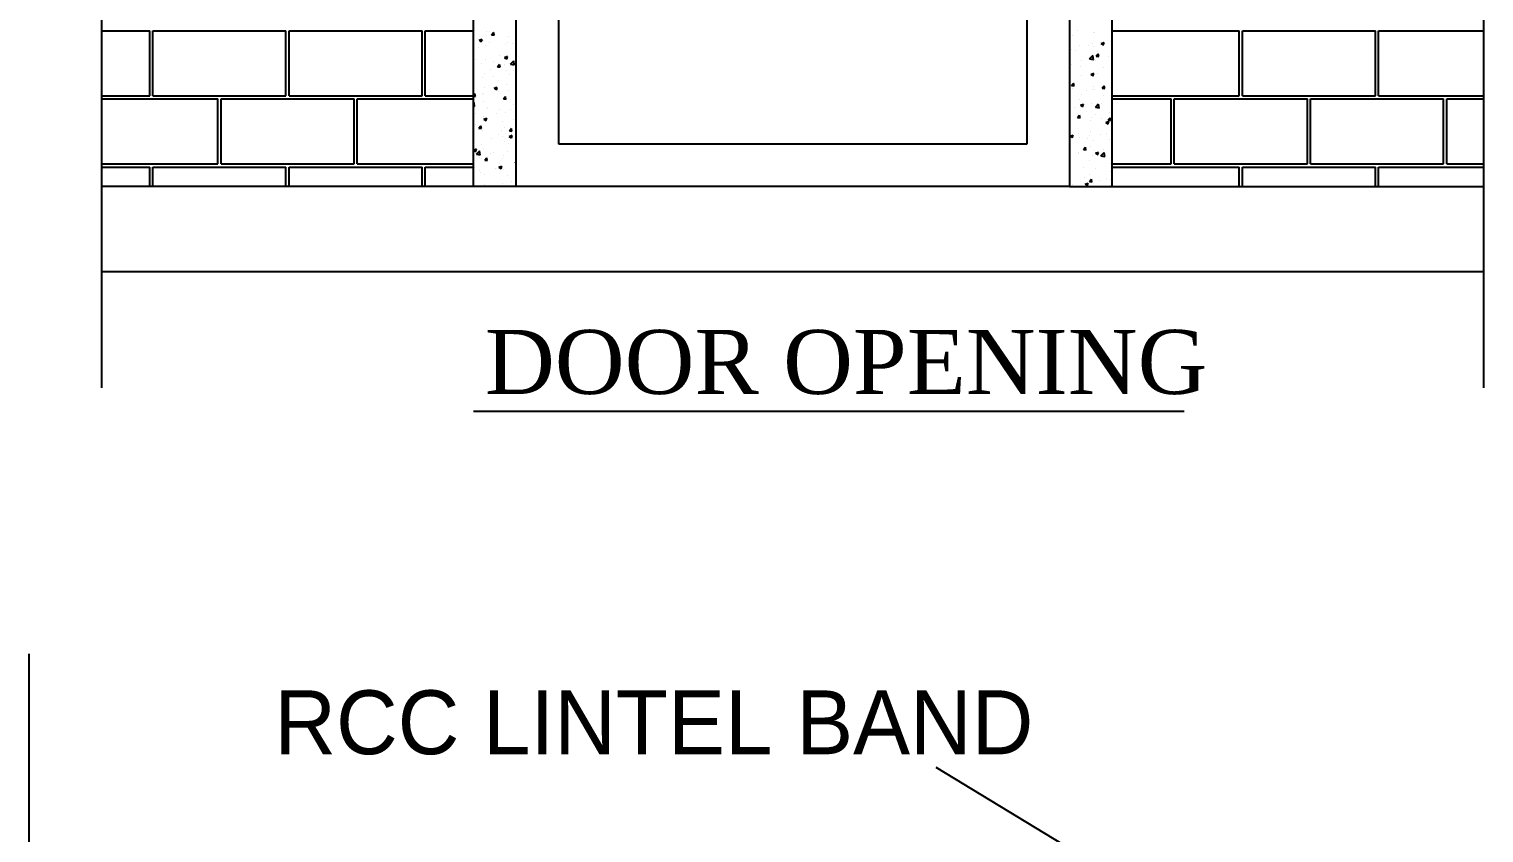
# Model space of a CAD drawing. Header units: metres. Extents: x -1560488.3 to -1560394.4, y 43534.5 to 43593.3.
# Drawn here: x -1560436.722 to -1560431.809, y 43540.764 to 43543.477 of the extents above; entities that cross this region are included whole.
import ezdxf

# ---------------------------------------------------------------- set-up
doc = ezdxf.new("R2010")
doc.units = ezdxf.units.M
doc.header["$LTSCALE"] = 750
doc.header["$MEASUREMENT"] = 0
doc.layers.get('0').update_dxf_attribs({"lineweight": 5})
doc.layers.add('BO', color=1, linetype='Continuous')
doc.styles.add('Romantic', font='GOTHIC.TTF')
doc.styles.add('TIMES', font='times.ttf', dxfattribs={"height": 9})

# ---------------------------------------------------------------- blocks, each defined once
blk = doc.blocks.new('A$C70167D43')
at = {"color": 0}
for p, q in [((-238.45, 286.7), (-238.45, 649.47)), ((63.73, 286.7), (63.73, 649.47)), ((-157.14, 330.66), (-157.14, 591.19)), ((-147.84, 330.66), (-147.84, 591.19)), ((-26.88, 591.19), (-26.88, 330.66)), ((-17.58, 591.19), (-17.58, 330.66)), ((-138.54, 339.97), (-138.54, 581.88)), ((-36.19, 581.88), (-36.19, 339.97)), ((-36.19, 339.97), (-138.54, 339.97)), ((-147.84, 330.66), (-238.45, 330.66)), ((-26.88, 330.66), (-147.84, 330.66)), ((-26.88, 330.66), (63.73, 330.66)), ((63.73, 312.05), (-238.45, 312.05)), ((-157.16, 281.59), (-1.8, 281.59)), ((-254.33, -86.4), (-254.33, 228.59)), ((-56.08, 203.82), (-14.67, 178.69))]:
    blk.add_line(p, q, dxfattribs=at)
at = {"color": 4}
for p, q in [((-238.45, 364.7), (-227.95, 364.7)), ((-227.95, 350.51), (-227.95, 364.7)), ((-227.26, 364.7), (-198.18, 364.7)), ((-227.26, 350.51), (-227.26, 364.7)), ((-198.18, 350.51), (-198.18, 364.7)), ((-197.48, 364.7), (-168.4, 364.7)), ((-197.48, 350.51), (-197.48, 364.7)), ((-168.4, 350.51), (-168.4, 364.7)), ((-167.71, 364.7), (-157.14, 364.7)), ((-167.71, 350.51), (-167.71, 364.7)), ((-17.58, 364.7), (10.24, 364.7)), ((10.24, 350.51), (10.24, 364.7)), ((10.94, 364.7), (40.02, 364.7)), ((10.94, 350.51), (10.94, 364.7)), ((40.02, 350.51), (40.02, 364.7)), ((40.71, 364.7), (63.73, 364.7)), ((40.71, 350.51), (40.71, 364.7)), ((-238.45, 350.51), (-227.95, 350.51)), ((-227.26, 350.51), (-198.18, 350.51)), ((-197.48, 350.51), (-168.4, 350.51)), ((-167.71, 350.51), (-157.14, 350.51)), ((-17.58, 350.51), (10.24, 350.51)), ((10.94, 350.51), (40.02, 350.51)), ((40.71, 350.51), (63.73, 350.51)), ((-238.45, 349.82), (-213.07, 349.82)), ((-213.07, 335.63), (-213.07, 349.82)), ((-212.37, 349.82), (-183.29, 349.82)), ((-212.37, 335.63), (-212.37, 349.82)), ((-183.29, 335.63), (-183.29, 349.82)), ((-182.59, 349.82), (-157.14, 349.82)), ((-182.59, 335.63), (-182.59, 349.82)), ((-17.58, 349.82), (-4.64, 349.82)), ((-4.64, 335.63), (-4.64, 349.82)), ((-3.95, 349.82), (25.13, 349.82)), ((-3.95, 335.63), (-3.95, 349.82)), ((25.13, 335.63), (25.13, 349.82)), ((25.83, 349.82), (54.9, 349.82)), ((25.83, 335.63), (25.83, 349.82)), ((54.9, 335.63), (54.9, 349.82)), ((55.6, 349.82), (63.73, 349.82)), ((55.6, 335.63), (55.6, 349.82)), ((-238.45, 335.63), (-213.07, 335.63)), ((-238.45, 334.93), (-227.95, 334.93)), ((-227.95, 330.66), (-227.95, 334.93)), ((-227.26, 334.93), (-198.18, 334.93)), ((-227.26, 330.66), (-227.26, 334.93)), ((-212.37, 335.63), (-183.29, 335.63)), ((-198.18, 330.66), (-198.18, 334.93)), ((-197.48, 334.93), (-168.4, 334.93)), ((-197.48, 330.66), (-197.48, 334.93)), ((-182.59, 335.63), (-157.14, 335.63)), ((-168.4, 330.66), (-168.4, 334.93)), ((-167.71, 334.93), (-157.14, 334.93)), ((-167.71, 330.66), (-167.71, 334.93)), ((-17.58, 335.63), (-4.64, 335.63)), ((-17.58, 334.93), (10.24, 334.93)), ((-3.95, 335.63), (25.13, 335.63)), ((10.24, 330.66), (10.24, 334.93)), ((10.94, 334.93), (40.02, 334.93)), ((10.94, 330.66), (10.94, 334.93)), ((25.83, 335.63), (54.9, 335.63)), ((40.02, 330.66), (40.02, 334.93)), ((40.71, 334.93), (63.73, 334.93)), ((40.71, 330.66), (40.71, 334.93)), ((55.6, 335.63), (63.73, 335.63))]:
    blk.add_line(p, q, dxfattribs=at)
at = {"color": 2}
for p, q in [((-155.92, 362.64), (-155.27, 362.89)), ((-155.92, 362.64), (-155.46, 362.33)), ((-155.46, 362.28), (-155.28, 362.84)), ((-154.94, 362.62), (-154.94, 362.62)), ((-154.41, 364.66), (-154.41, 364.66)), ((-153.71, 364.65), (-153.71, 364.65)), ((-153.2, 363.86), (-152.75, 364.39)), ((-153.2, 363.86), (-152.64, 363.81)), ((-152.65, 363.76), (-152.76, 364.35)), ((-149.51, 363.55), (-149.51, 363.55)), ((-26.3, 363.61), (-26.3, 363.61)), ((-25.19, 364.84), (-25.19, 364.84)), ((-21.57, 364.39), (-21.57, 364.39)), ((-21.47, 364.31), (-21.47, 364.31)), ((-156.15, 360.98), (-156.15, 360.98)), ((-154.52, 361.57), (-154.52, 361.57)), ((-153.61, 362.25), (-153.61, 362.25)), ((-150.28, 361.76), (-150.28, 361.76)), ((-149.69, 362.26), (-149.69, 362.26)), ((-148.64, 362.04), (-148.64, 362.04)), ((-147.95, 362.06), (-147.95, 362.06)), ((-26.42, 360.52), (-26.42, 360.52)), ((-25.62, 360.49), (-25.62, 360.49)), ((-24.76, 361.41), (-24.76, 361.41)), ((-22.62, 361.53), (-22.62, 361.53)), ((-21.76, 361.94), (-21.76, 361.94)), ((-21.58, 361.21), (-21.58, 361.21)), ((-21.01, 359.18), (-20.57, 359.71)), ((-20.66, 360.28), (-20.66, 360.28)), ((-20.47, 359.09), (-20.57, 359.67)), ((-19.94, 361.93), (-19.29, 362.18)), ((-19.94, 361.93), (-19.47, 361.62)), ((-19.48, 361.58), (-19.29, 362.14)), ((-19.43, 362.25), (-19.43, 362.25)), ((-19.34, 362.34), (-19.34, 362.34)), ((-17.65, 361.32), (-17.65, 361.32)), ((-156.81, 358.43), (-156.81, 358.43)), ((-155.42, 357.5), (-155.42, 357.5)), ((-154.64, 358.47), (-154.64, 358.47)), ((-153.46, 356.25), (-153.46, 356.25)), ((-152.73, 358.09), (-152.73, 358.09)), ((-151.91, 356.86), (-151.46, 357.39)), ((-151.91, 356.86), (-151.35, 356.81)), ((-151.36, 356.77), (-151.47, 357.35)), ((-151.39, 359.37), (-151.39, 359.37)), ((-150.46, 357.29), (-150.46, 357.29)), ((-150.4, 358.4), (-150.4, 358.4)), ((-150.37, 358.89), (-149.71, 359.14)), ((-150.37, 358.89), (-149.9, 358.58)), ((-149.91, 358.54), (-149.72, 359.1)), ((-149.81, 359.17), (-149.81, 359.17)), ((-149.08, 357.41), (-148.36, 358.17)), ((-149.08, 357.41), (-148.25, 357.28)), ((-148.26, 357.25), (-148.36, 358.13)), ((-26.64, 357.22), (-26.64, 357.22)), ((-26.53, 357.42), (-26.53, 357.42)), ((-24.47, 356.8), (-24.47, 356.8)), ((-24.21, 358.27), (-24.21, 358.27)), ((-22.46, 358.6), (-21.73, 359.35)), ((-22.46, 358.6), (-21.63, 358.47)), ((-21.88, 358.58), (-21.88, 358.58)), ((-21.64, 358.43), (-21.74, 359.32)), ((-21.7, 358.12), (-21.7, 358.12)), ((-21.21, 358.16), (-21.21, 358.16)), ((-21.01, 359.18), (-20.46, 359.13)), ((-19.5, 356.59), (-19.5, 356.59)), ((-18.36, 359.04), (-18.36, 359.04)), ((-155.17, 354.42), (-155.17, 354.42)), ((-154.75, 355.37), (-154.75, 355.37)), ((-152.84, 354.73), (-152.84, 354.73)), ((-151.77, 353.81), (-151.77, 353.81)), ((-149.92, 356.07), (-149.92, 356.07)), ((-149.32, 355.19), (-149.32, 355.19)), ((-148.49, 356.04), (-148.49, 356.04)), ((-26.66, 354.6), (-26.66, 354.6)), ((-26.64, 354.32), (-26.64, 354.32)), ((-26.4, 352.76), (-25.95, 353.3)), ((-25.85, 352.67), (-25.96, 353.25)), ((-24.33, 354.91), (-24.33, 354.91)), ((-22.2, 355.19), (-21.55, 355.44)), ((-22.2, 355.19), (-21.74, 354.88)), ((-21.81, 355.02), (-21.81, 355.02)), ((-21.75, 354.83), (-21.56, 355.39)), ((-20.8, 355.37), (-20.8, 355.37)), ((-157.14, 350.62), (-156.84, 350.98)), ((-157.14, 350.43), (-156.73, 350.4)), ((-156.74, 350.35), (-156.85, 350.93)), ((-155.29, 351.06), (-155.29, 351.06)), ((-154.97, 350.84), (-154.97, 350.84)), ((-154.86, 352.27), (-154.86, 352.27)), ((-152.63, 352.15), (-151.98, 352.4)), ((-152.63, 352.15), (-152.17, 351.83)), ((-152.31, 352.56), (-152.31, 352.56)), ((-152.17, 351.79), (-151.99, 352.35)), ((-151.77, 351.52), (-151.77, 351.52)), ((-150.62, 349.86), (-150.17, 350.39)), ((-150.07, 349.77), (-150.18, 350.35)), ((-150.14, 349.87), (-150.14, 349.87)), ((-150.03, 352.97), (-150.03, 352.97)), ((-149.54, 351.77), (-149.54, 351.77)), ((-26.78, 351.24), (-26.78, 351.24)), ((-26.76, 351.22), (-26.76, 351.22)), ((-26.4, 352.76), (-25.84, 352.72)), ((-26.28, 352.04), (-26.28, 352.04)), ((-24.32, 350.79), (-24.32, 350.79)), ((-23.25, 351.7), (-23.25, 351.7)), ((-21.92, 351.92), (-21.92, 351.92)), ((-21.6, 352.6), (-21.6, 352.6)), ((-21.32, 351.83), (-21.32, 351.83)), ((-19.72, 352.18), (-19.27, 352.71)), ((-19.72, 352.18), (-19.17, 352.13)), ((-19.37, 350.56), (-19.37, 350.56)), ((-19.35, 350.58), (-19.35, 350.58)), ((-19.17, 352.09), (-19.28, 352.67)), ((-157.14, 349.01), (-157.05, 349.1)), ((-157.14, 348.25), (-156.95, 348.22)), ((-157.12, 346.77), (-157.12, 346.77)), ((-156.96, 348.18), (-157.06, 349.07)), ((-154.98, 349.18), (-154.98, 349.18)), ((-154.22, 347.85), (-154.22, 347.85)), ((-154.12, 347.8), (-154.12, 347.8)), ((-151.41, 347.58), (-151.41, 347.58)), ((-150.62, 349.86), (-150.06, 349.81)), ((-150.26, 346.78), (-150.26, 346.78)), ((-149.15, 347.6), (-149.15, 347.6)), ((-148.34, 348.62), (-148.34, 348.62)), ((-147.85, 346.81), (-147.84, 346.81)), ((-147.85, 346.81), (-147.84, 346.81)), ((-26.87, 348.13), (-26.87, 348.13)), ((-25.7, 348.03), (-25.7, 348.03)), ((-24.79, 349.63), (-24.79, 349.63)), ((-24.47, 348.44), (-23.81, 348.69)), ((-24.47, 348.44), (-24, 348.13)), ((-24.01, 348.08), (-23.82, 348.65)), ((-23.17, 347.1), (-23.17, 347.1)), ((-22.04, 348.82), (-22.04, 348.82)), ((-21.22, 347.99), (-20.5, 348.75)), ((-21.22, 347.99), (-20.39, 347.86)), ((-20.4, 347.83), (-20.51, 348.71)), ((-19.82, 348.8), (-19.82, 348.8)), ((-18.2, 346.89), (-18.2, 346.89)), ((-156.84, 346.65), (-156.84, 346.65)), ((-156.66, 344.18), (-156.66, 344.18)), ((-156, 343.45), (-155.55, 343.98)), ((-155.45, 343.35), (-155.56, 343.93)), ((-155.09, 346.08), (-155.09, 346.08)), ((-154.89, 345.4), (-154.24, 345.65)), ((-154.89, 345.4), (-154.43, 345.09)), ((-154.44, 345.04), (-154.25, 345.6)), ((-152.16, 346.56), (-152.16, 346.56)), ((-150.79, 344.95), (-150.79, 344.95)), ((-150.37, 343.68), (-150.37, 343.68)), ((-148.46, 345.26), (-148.46, 345.26)), ((-26.66, 345.44), (-26.66, 345.44)), ((-25.11, 345.77), (-24.66, 346.3)), ((-25.11, 345.77), (-24.55, 345.72)), ((-24.56, 345.67), (-24.66, 346.25)), ((-22.27, 345.13), (-22.27, 345.13)), ((-22.15, 345.73), (-22.15, 345.73)), ((-21.24, 346.37), (-21.24, 346.37)), ((-19.94, 345.44), (-19.94, 345.44)), ((-18.91, 344.69), (-18.26, 344.94)), ((-18.91, 344.69), (-18.45, 344.38)), ((-18.46, 344.34), (-18.27, 344.9)), ((-18.43, 345.18), (-17.98, 345.72)), ((-18.43, 345.18), (-17.88, 345.13)), ((-17.88, 345.09), (-17.99, 345.67)), ((-156, 343.45), (-155.44, 343.4)), ((-155.97, 343.08), (-155.97, 343.08)), ((-155.2, 342.98), (-155.2, 342.98)), ((-153.23, 341.28), (-153.23, 341.28)), ((-151.8, 342.03), (-151.8, 342.03)), ((-151, 342.87), (-151, 342.87)), ((-150.91, 341.59), (-150.91, 341.59)), ((-150.48, 340.58), (-150.48, 340.58)), ((-149.34, 341.65), (-148.69, 341.9)), ((-149.34, 341.65), (-148.88, 341.34)), ((-149.32, 342.86), (-148.88, 343.4)), ((-149.32, 342.86), (-148.77, 342.81)), ((-148.78, 342.77), (-148.88, 343.35)), ((-148.88, 341.3), (-148.7, 341.86)), ((-26.73, 341.69), (-26.08, 341.94)), ((-26.73, 341.69), (-26.27, 341.38)), ((-26.27, 341.34), (-26.09, 341.9)), ((-24.98, 342.35), (-24.98, 342.35)), ((-24.72, 341.47), (-24.72, 341.47)), ((-23.02, 341.1), (-23.02, 341.1)), ((-22.39, 341.77), (-22.39, 341.77)), ((-22.26, 342.63), (-22.26, 342.63)), ((-21.62, 340.82), (-21.62, 340.82)), ((-20.01, 342.14), (-20.01, 342.14)), ((-18.87, 342.24), (-18.87, 342.24)), ((-18.05, 340.89), (-18.05, 340.89)), ((-157.14, 338.66), (-156.51, 338.9)), ((-157.14, 338.64), (-156.69, 338.34)), ((-156.7, 338.29), (-156.51, 338.86)), ((-156.54, 337.74), (-155.82, 338.5)), ((-156.54, 337.74), (-155.72, 337.61)), ((-155.72, 337.58), (-155.83, 338.46)), ((-155.68, 337.61), (-155.68, 337.61)), ((-155.32, 339.88), (-155.32, 339.88)), ((-154.99, 339.06), (-154.99, 339.06)), ((-153.35, 337.92), (-153.35, 337.92)), ((-152.82, 338.11), (-152.82, 338.11)), ((-150.6, 337.48), (-150.6, 337.48)), ((-149.83, 338.38), (-149.83, 338.38)), ((-149.57, 339.99), (-149.57, 339.99)), ((-147.85, 337.9), (-147.85, 337.9)), ((-26.83, 337.62), (-26.83, 337.62)), ((-24.84, 338.1), (-24.84, 338.1)), ((-24.82, 337.85), (-24.82, 337.85)), ((-23.81, 338.77), (-23.37, 339.3)), ((-23.81, 338.77), (-23.26, 338.72)), ((-23.27, 338.67), (-23.37, 339.26)), ((-22.38, 339.53), (-22.38, 339.53)), ((-21.86, 337.41), (-21.86, 337.41)), ((-21.31, 338.57), (-21.31, 338.57)), ((-21.18, 337.95), (-20.52, 338.2)), ((-21.18, 337.95), (-20.71, 337.63)), ((-20.72, 337.59), (-20.53, 338.15)), ((-19.99, 337.39), (-19.26, 338.14)), ((-19.99, 337.39), (-19.16, 337.26)), ((-19.39, 338.78), (-19.39, 338.78)), ((-19.17, 337.22), (-19.27, 338.11)), ((-17.6, 340.19), (-17.6, 340.19)), ((-156.87, 334.87), (-156.87, 334.87)), ((-155.82, 337.07), (-155.82, 337.07)), ((-155.8, 334.25), (-155.8, 334.25)), ((-155.43, 336.79), (-155.43, 336.79)), ((-154.71, 336.45), (-154.26, 336.98)), ((-154.71, 336.45), (-154.15, 336.4)), ((-154.16, 336.35), (-154.27, 336.94)), ((-152.28, 334.71), (-152.28, 334.71)), ((-151.6, 334.91), (-150.95, 335.16)), ((-151.6, 334.91), (-151.14, 334.59)), ((-151.44, 335.8), (-151.44, 335.8)), ((-151.15, 334.55), (-150.96, 335.11)), ((-150.85, 336.86), (-150.85, 336.86)), ((-150.71, 334.39), (-150.71, 334.39)), ((-148.03, 335.86), (-147.84, 336.09)), ((-148.03, 335.86), (-147.84, 335.85)), ((-23.76, 334.9), (-23.76, 334.9)), ((-22.49, 336.43), (-22.49, 336.43)), ((-21.27, 334.59), (-21.27, 334.59)), ((-17.89, 335.67), (-17.89, 335.67)), ((-17.82, 333.99), (-17.82, 333.99)), ((-17.71, 337.09), (-17.71, 337.09)), ((-155.54, 333.69), (-155.54, 333.69)), ((-154.72, 331.04), (-154.72, 331.04)), ((-154.67, 333.38), (-154.67, 333.38)), ((-150.82, 331.29), (-150.82, 331.29)), ((-149.7, 333.17), (-149.7, 333.17)), ((-148.85, 331.82), (-148.85, 331.82)), ((-26.69, 333.66), (-26.69, 333.66)), ((-26.68, 331.61), (-26.68, 331.61)), ((-26.21, 331.23), (-26.21, 331.23)), ((-23.67, 332.65), (-23.67, 332.65)), ((-23.44, 331.2), (-22.79, 331.45)), ((-23.44, 331.2), (-22.98, 330.89)), ((-22.98, 330.84), (-22.8, 331.4)), ((-22.6, 333.34), (-22.6, 333.34)), ((-22.52, 331.77), (-22.07, 332.3)), ((-22.52, 331.77), (-21.97, 331.72)), ((-21.97, 331.67), (-22.08, 332.26)), ((-21.71, 331.4), (-21.71, 331.4)), ((-20.33, 332), (-20.33, 332)), ((-18.71, 332.44), (-18.71, 332.44)), ((-18, 332.31), (-18, 332.31)), ((-17.94, 330.9), (-17.94, 330.9))]:
    blk.add_line(p, q, dxfattribs=at)
at = {"color": 3, "style": 'TIMES'}
blk.add_text('DOOR OPENING', height=13.9956, dxfattribs=at).set_placement((-154.66, 285.37))
at = {"color": 0, "style": 'Romantic'}
blk.add_text('RCC LINTEL BAND', height=13.9568, dxfattribs=at).set_placement((-200.7, 206.64))

msp = doc.modelspace()

# ---------------------------------------------------------------- block references
at = {"layer": 'BO', "color": 4, "xscale": 0.0154482882477733, "yscale": 0.0154482882477733, "zscale": 0.0154482882477733}
msp.add_blockref('A$C70167D43', (-1560432.7934, 43537.8373), dxfattribs=at)

doc.saveas('drawing.dxf')
